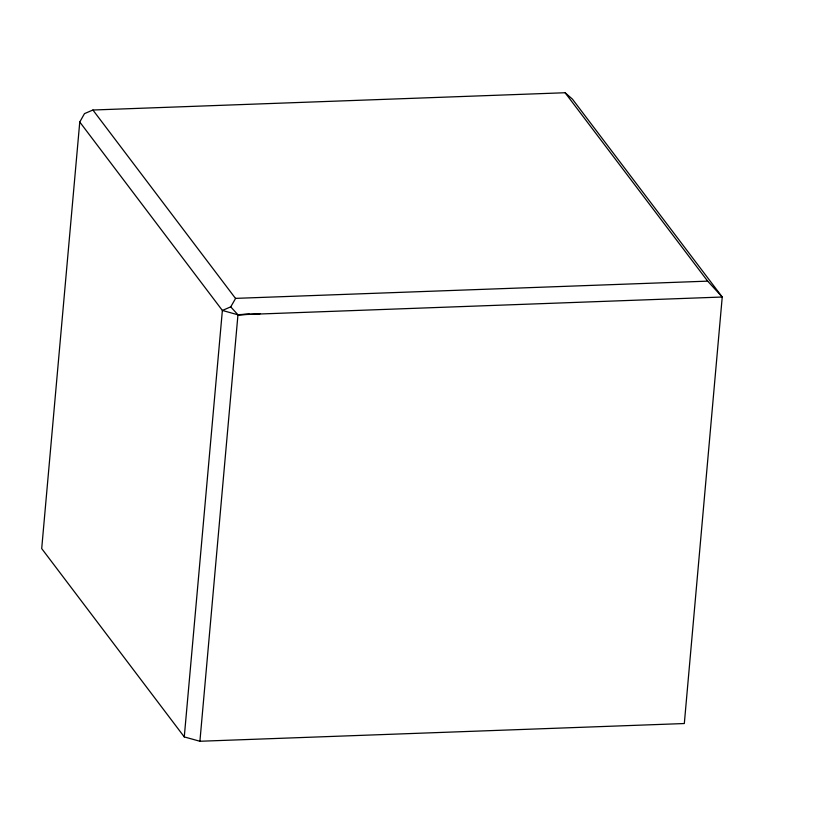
<?xml version="1.0" encoding="UTF-8"?>
<svg xmlns="http://www.w3.org/2000/svg" width="834" height="834" viewBox="0 0 834 834"><rect width="100%" height="100%" fill="white"/><g stroke="black" fill="none" stroke-linecap="round" stroke-linejoin="round"><path stroke-width="1.25" d="M79.762 122.004L41.7 548.574L184.272 736.912L199.91 741.259L684.318 723.537L722.234 297.019L572.458 99.142L565.108 92.741L92.908 110.015L84.484 113.632L79.762 122.004L222.376 310.446L237.596 314.699L249.293 314.147M184.272 736.912L222.376 310.446L230.737 306.86L235.563 298.489L92.908 110.015M199.91 741.259L237.961 314.804L230.737 306.86M260.041 313.751L237.961 314.804L722.234 297.019L707.67 281.141L565.108 92.741M235.48 298.374L707.67 281.141"/></g></svg>
